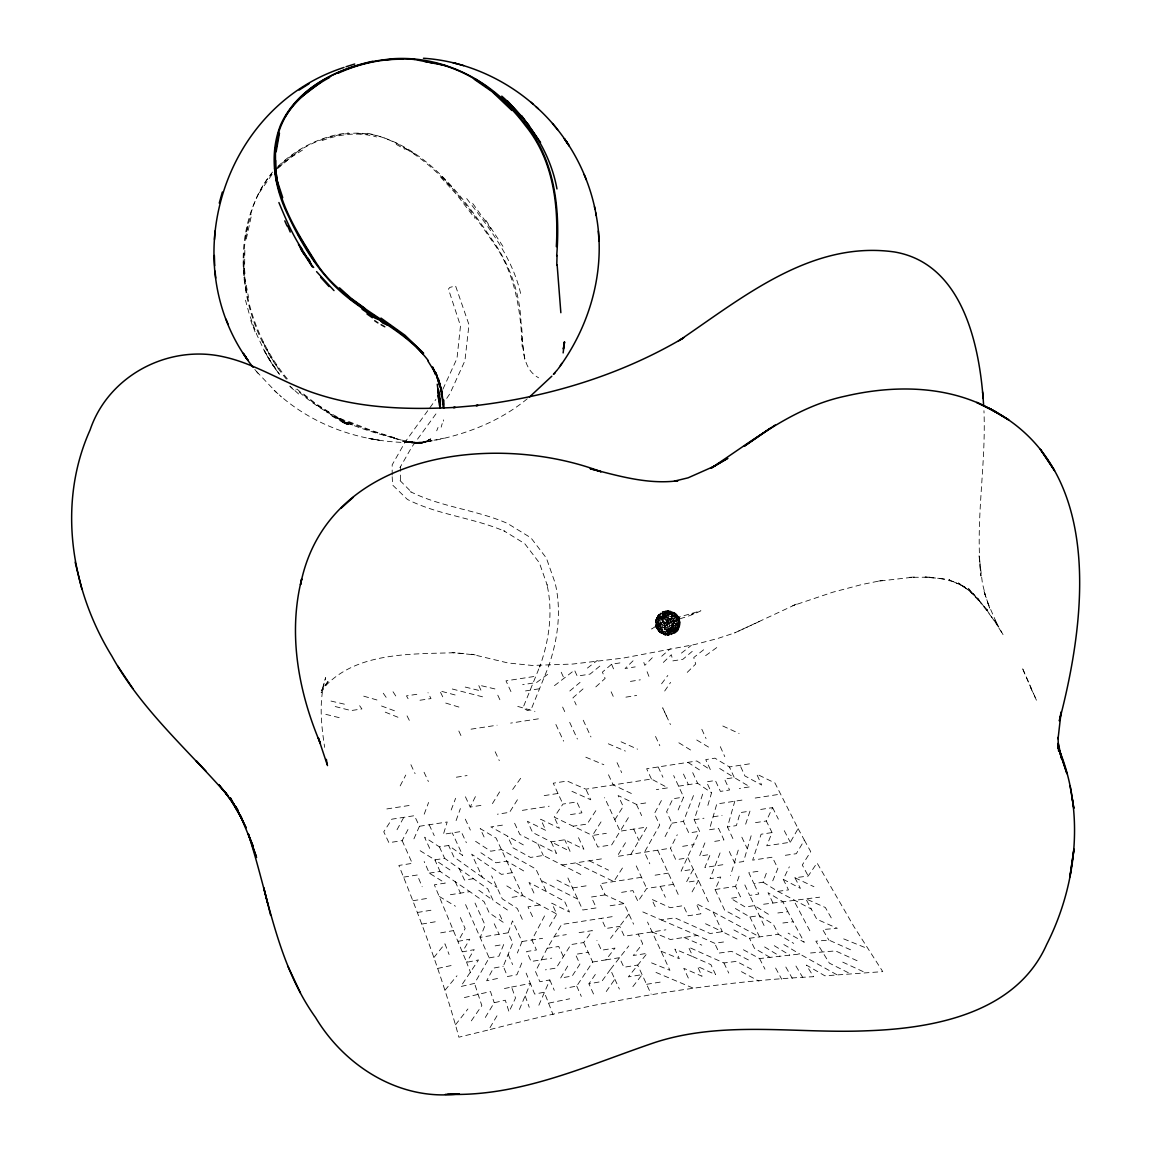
<?xml version="1.0" encoding="UTF-8"?>
<svg xmlns="http://www.w3.org/2000/svg" width="1152" height="1152" viewBox="0 0 1152 1152"><rect width="100%" height="100%" fill="white"/><g stroke="black" fill="none" stroke-linecap="round" stroke-linejoin="round"><path stroke-width="0.75" stroke-dasharray="5 3.75" d="M392.17 476.712L392.659 485.093L407.376 499.406C438.106 515.016 473.256 517.637 504.749 531.302L503.755 530.741L524.736 543.658L539.338 562.781L547.315 585.403L546.754 583.733C553.378 611.525 549.173 640.483 539.654 667.08L540.216 665.424L523.498 706.594L524.045 708.408L527.587 710.64L531.144 709.43L547.949 668.03C557.654 640.915 561.888 611.366 555.134 583.027L546.365 558.043L530.928 537.84L507.456 523.411C476.165 509.731 441.216 507.139 410.616 491.774L411.811 492.437L400.118 480.658L400.622 482.242L400.637 468.043M392.17 475.027L392.184 464.832L405.259 441.821L435.888 399.427M287.338 378.893C250.373 334.181 233.035 270.792 251.035 214.488M244.843 250.373L244.498 275.76L248.558 297.49M674.726 633.125C692.122 622.325 658.282 606.73 655.632 621.518C658.915 629.554 670.291 631.238 677.837 629.424C682.07 625.046 680.501 614.477 673.315 614.189C646.43 613.296 655.286 644.414 676.944 626.659C691.229 608.818 644.774 603.821 666.734 624.658C685.138 647.741 667.757 615.067 660.456 613.051M655.632 621.518L656.784 617.386M660.096 632.664C668.578 636.725 681.509 623.146 676.886 614.65C668.808 607.262 655.56 621.403 657.821 630.173L660.096 632.664C690.235 639.907 682.301 603.72 656.222 619.056L655.632 625.392L658.627 631.382L665.741 635.213L673.344 634.032L662.256 612.029L664.042 611.237L669.125 623.448L671.486 634.81L669.427 631.051L665.078 618.106L664.042 611.237M243.562 268.171L244.051 259.978M246.312 238.997L251.669 214.387M245.39 238.651L247.651 226.541M732.874 838.57L727.474 826.978L734.803 801.202M714.715 841.363L723.946 839.938L718.546 828.346L709.344 829.771L716.774 803.995L744.552 799.69M738.259 850.104L730.555 875.491M441.187 427.147L442.195 423.605M751.147 835.762L743.587 861.509L734.602 862.891L729.302 851.486M707.875 805.363L711.562 792.778L706.493 781.862L715.378 780.494L720.432 791.41L729.576 789.984L724.522 779.083L734.27 777.571L749.909 786.845L739.31 788.486M702.677 794.16L694.166 819.734L699.523 831.298L681.106 871.157L693.302 869.27L686.29 882.346L698.501 880.459L691.33 893.203M250.675 214.344C254.851 199.627 261.403 185.299 271.656 173.779M745.646 824.17L749.981 811.109L740.174 812.621L736.402 825.595L727.474 826.978M768.427 914.27L754.488 905.587L745.2 906.998L730.642 898.344L740.462 896.818L735.595 886.363L739.8 874.066M656.323 618.379L659.52 614.002C667.253 616.277 674.194 623.477 676.8 631.066L676.008 632.03C668.275 629.755 661.334 622.57 658.714 614.981L660.802 612.922M720.072 852.912L710.021 878.674L720.749 877.018L715.061 889.531L724.651 910.166L740.059 918.475M456.091 820.598L460.382 808.574M757.944 871.33L748.814 872.698L753.898 883.57L763.085 882.216L767.506 869.918M693.475 795.571L683.438 821.39L688.795 832.954L699.523 831.298M521.77 963.014L516.902 974.765L507.485 976.522L503.294 966.254L512.784 942.97L508.104 932.789L512.496 920.88L522.058 941.515L517.334 953.006M424.21 814.176L428.587 802.469M451.181 810L455.616 798.293M436.709 430.805L438.034 427.45M760.68 809.453L772.589 807.61L766.31 820.987L772.056 832.565L766.742 845.784L790.286 842.256L798.106 828.619L774.936 782.971L756.677 774.101L761.688 785.03L744.883 775.93L740.088 765.302M704.909 842.89L699.538 856.094L710.266 854.424L704.837 867.499L725.371 864.317M538.862 1005.221L549.821 979.949L539.856 981.72L535.493 971.51L547.186 948.283L561.614 924.494L614.995 916.229M772.747 880.819L777.859 868.421L772.344 857.203L752.659 860.141L761.112 834.235L772.056 832.565M519.408 1009.469L530.395 983.434L526.118 973.123M678.139 809.971L683.654 797.098L673.675 775.584M413.928 838.829L419.443 826.272L414.432 815.688L391.91 819.173L383.76 831.802L388.901 842.688L402.149 840.643L408.816 827.914M657.547 629.842L656.035 626.803C654.278 616.637 667.987 609.149 676.224 614.563C678.211 622.627 671.674 632.434 664.013 634.709C647.856 624.83 680.414 608.328 679.291 626.99L675.216 629.467L670.968 629.928C665.438 627.134 658.454 623.232 657.346 616.608L657.706 615.787C665.366 614.29 677.563 619.157 679.205 627.653L677.808 630.245C670.176 631.829 659.592 627.062 656.294 619.56C659.506 612.806 668.909 609.264 675.432 613.382L677.707 615.859M656.222 619.056C651.802 632.03 675.994 634.018 680.04 623.952C678.269 608.141 650.549 619.704 659.794 632.275C667.829 634.363 678.571 627.35 679.219 618.898C672.941 608.904 654.71 616.738 656.885 628.085L663.912 630.864L670.968 629.928C686.376 602.021 656.15 610.574 659.304 631.483C667.541 636.883 681.25 629.41 679.493 619.229L677.981 616.205M442.93 389.146L456.984 358.459L460.498 325.872L448.43 289.051L449.899 287.395L455.573 285.912L468.979 324.677L464.933 360.72L449.885 393.739L445.968 399.456M400.637 466.258L399.989 467.626L411.797 447.034L438.149 410.875M763.085 882.216L777.816 891.346L788.486 889.906L783.259 879.35L789.35 866.794M480.917 805.406L470.203 807.062L476.15 795.125M708.394 901.786L688.018 857.866L675.806 859.752L670.45 848.218L677.275 834.739M665.078 836.626L671.918 823.176L666.605 811.757L672.926 798.754L683.654 797.098M400.176 785.88L405.749 775.08M465.581 904.594L489.182 957.902L474.509 983.419L460.728 986.544L478.512 959.947L466.603 962.323L434.347 884.808L445.262 883.094L429.278 873.13L424.181 861.509M661.406 800.539L654.408 813.643L659.707 825.062L644.443 852.235L649.8 863.784M397.022 829.742L403.776 817.33M544.565 915.912L531.878 939.989L536.458 949.982L526.622 951.523L531.101 961.488L551.707 958.162M658.454 615.254C650.347 635.472 688.003 620.15 668.736 611.035C663.005 615.974 655.834 629.496 664.013 634.709M677.059 630.792C684.792 608.746 645.538 628.733 668.376 635.17C672.984 628.488 673.142 617.674 668.693 610.877L665.496 610.992C664.171 617.587 663.494 634.205 671.674 634.666M630.878 854.338L646.934 827.05L620.136 831.182L611.698 844.877L597.787 847.037L592.43 835.474L554.213 817.114L562.939 804.082L576.85 801.922L581.918 812.837L568.008 814.982M402.149 840.643L412.272 863.352L398.866 865.44C421.474 921.715 442.973 978.624 458.885 1037.189L488.664 1029.917L497.779 1014.466M567.72 966.125L560.635 978.048L572.198 976.018L579.931 964.109L575.438 954.36L588.211 952.33L592.69 962.021L576.72 986.083L565.128 988.258M549.418 926.381L556.762 914.026L551.722 903.154L569.534 912.053L564.494 901.181L529.042 882.461L534.326 893.866M798.106 828.619L804.384 840.168L796.306 853.704L783.619 855.547M485.323 1017.446L494.194 1002.73L505.31 1000.21L509.026 1011.83L515.534 997.992L511.56 987.062L501.48 989.15M579.096 932.659L592.33 930.6L583.69 942.566L570.917 944.568L556.171 968.054L545.4 969.854M492.437 803.621L499.882 791.453M628.402 817.661L620.136 831.182L604.57 797.63M625.493 842.746L617.083 856.469L670.45 848.218M259.171 192.917L272.246 174.226M517.421 799.762L509.573 812.333L497.362 814.219M614.837 819.763L623.203 806.443L618.134 795.542L636.422 804.398L649.195 802.426M601.027 821.894L592.43 835.474L606.341 833.328M622.44 868.018L613.814 881.568L575.453 862.906M595.829 810.677L587.117 824.054L573.206 826.2M673.517 884.318L646.718 888.466L637.963 901.469L632.923 890.597L619.013 892.757M783.259 879.35L800.41 888.379L794.952 877.766L808.2 876.01L817.056 862.949L854.136 926.942L882.763 971.626L824.904 975.816L806.342 965.074L813.557 976.694C703.555 982.267 595.094 1002.154 488.664 1029.917M593.525 993.989L588.931 983.837L597.168 971.726M664.69 691.027L670.608 682.387M471.326 1020.859L481.838 1005.624L474.509 983.419M606.254 991.526L614.837 979.214L610.358 969.509L628.776 945.936M512.654 789.48L521.266 777.485M610.358 969.509L601.675 981.533L588.931 983.837M661.579 683.813L667.829 675.461M628.906 914.083L610.488 938.39M632.866 986.645L642.096 974.621L628.344 976.896L647.122 953.338L633.226 955.512L642.686 943.776L638.194 934.085L624.283 936.245L619.69 926.366L605.894 928.498L601.2 918.36M592.69 962.021L605.894 959.875L614.995 948.096L601.43 950.227L596.923 940.507M455.486 1024.79L467.899 1008.979M433.829 957.586L444.946 943.79L449.093 954.504M444.989 990.245L456.984 975.773M657.346 616.608L659.52 614.002M676.008 632.03L678.182 629.438C677.059 622.814 670.09 618.912 664.56 616.118L660.226 617.342L656.035 620.726C658.31 637.402 686.693 620.165 671.501 611.338M272.52 172.08C224.87 232.301 239.27 323.064 286.546 379.296M408.514 442.483L412.718 442.728L401.026 441.202C409.608 442.368 420.048 445.752 427.838 440.28M652.277 657.749L644.789 665.366L642.802 659.261M418.838 443.131C423.72 443.419 440.165 434.074 423.662 442.397L425.045 441.518L421.978 442.382M687.24 672.379L695.722 663.984L693.72 657.562L703.987 649.498M633.038 660.816L625.075 668.52L635.213 666.893M663.35 662.414L671.357 654.71L672.854 660.888L682.891 659.29L692.237 651.37M275.818 169.128C297.418 147.6 327.154 133.013 357.998 133.142A91.814 86.299 -74.6 0 1 387.202 139.118L396.907 143.453L414.878 153.994M277.891 166.45C296.957 148.147 322.013 135.648 348.422 132.883M278.251 167.328L297.446 152.179M277.416 168.725L290.102 157.91L305.539 148.162M595.814 686.894L605.146 678.398L602.395 672.134L611.611 664.243L622.728 662.458M583.027 688.91L572.933 697.824L576.202 704.952M661.709 656.237L670.349 648.734M658.714 614.981L664.373 611.554L668.693 610.877M676.8 631.066L668.981 635.011M569.794 690.998L580.061 682.387M599.818 666.115L590.069 674.093L577.224 676.123L574.517 670.147L553.234 686.606M681.437 653.098L691.33 645.379M527.256 398.794C498.571 422.467 462.859 435.686 426.542 441.864C435.744 439.171 417.038 445.046 416.131 443.246L423.533 442.584L415.109 443.074L422.64 442.901L414.504 442.872L393.422 438.25M587.419 668.088L597.398 660.355M662.947 621.475L651.672 628.992C667.253 620.784 685.166 618.998 700.906 610.762L662.227 621.994M547.632 674.381L536.573 682.517L522.662 684.677M705.614 655.661L716.947 647.424M662.17 612L672.97 633.557C690.264 612.058 644.875 630.533 671.717 634.075M672.97 633.557L675.072 632.995M427.435 440.698L430.315 439.114L421.762 442.742M463.939 653.602L452.117 652.579L475.128 654.898L471.643 654.25L507.96 662.962L532.051 665.438L572.645 664.056L623.088 658.109L695.002 644.458L717.552 638.539L734.515 632.966L797.386 603.72L792.85 605.664L833.026 592.142L861.984 584.496L882.533 580.334L877.55 581.285L914.688 577.022L909.504 577.339L930.485 577.181L925.142 577.123L945.331 578.923L925.142 577.123M759.139 621.59L734.515 632.966M665.496 610.992C671.126 615.715 671.789 627.682 670.032 635.054L664.762 634.954C659.419 628.157 663.077 617.472 667.138 610.862L670.766 611.093C675.878 617.803 673.416 631.397 665.741 635.213L664.762 634.954M428.112 440.698L424.757 442.138L425.952 441.778M322.085 140.587C339.379 134.078 358.603 131.702 376.56 136.944M668.376 635.17L666.101 634.45L664.373 629.87L664.56 616.118L670.622 613.296L675.72 613.771C684.979 626.342 657.245 637.906 655.488 622.08M691.531 614.218L693.979 613.498L689.4 614.851M424.786 441.778L418.666 443.002M464.371 997.574L490.493 991.541L494.194 1002.73M423.058 442.771L425.866 442.138M437.645 968.429L453.096 965.131M497.52 978.494L486.648 980.77L493.43 968.126L503.294 966.254M511.56 987.062L530.395 983.434L534.643 994.09L544.219 992.232L548.582 1003.162L569.693 998.798M440.669 438.826L443.678 438.221M433.944 440.222L437.026 439.603M668.736 611.035L670.766 611.093M489.182 957.902L498.974 956.117L503.726 944.438L494.51 945.994M440.669 932.861L453.643 930.557M421.69 924.106L436.219 921.614M417.37 912.485L431.654 910.123M508.104 932.789L480.254 937.368L485.107 925.214L475.027 903.082M412.934 900.72L426.946 898.459M605.894 959.875L619.445 957.701L623.88 967.277L637.646 965.045L651.154 994.162M646.589 984.298L660.456 982.066M630.432 681.408L640.354 679.824M625.925 697.147L636.653 695.448M450.389 894.715L469.8 891.648L484.056 901.656L489.226 912.859L503.251 922.32L498.211 911.448M403.675 877.118L417.254 875.002L422.15 886.738M429.278 873.13L440.078 871.445L469.8 891.648M547.186 948.283L558.72 946.483L563.242 956.318M533.822 676.541L506.002 680.846L511.618 693.072M525.528 690.926L539.438 688.766M538.373 718.834L510.653 723.11M456.35 777.211L467.078 775.555M386.856 808.934L409.55 805.421M544.219 795.614L558.014 793.469L562.939 804.082M558.014 793.469L553.248 783.202L567.158 781.042L585.85 789.163L651.427 779.026L667.858 787.838L656.338 789.624M651.427 779.026L646.646 768.744L696.83 760.982L710.467 769.882L705.744 759.6L714.946 758.174L729.432 766.958L751.954 763.474M419.443 826.272L447.206 821.981L443.405 834.264L461.16 831.514L466.358 842.731M522.346 810.36L549.144 806.213M678.586 786.182L697.608 783.245L711.562 792.778M502.43 825.134L490.91 826.92L525.139 845.885M429.682 848.405L424.526 837.187L439.43 846.893L448.603 845.482L462.758 855.533L452.275 832.896M755.194 798.048L780.307 794.16M507.456 910.008L493.042 900.259L487.742 888.854L444.672 858.341L434.88 859.853L419.054 850.046M578.52 837.634L583.877 849.182L564.71 839.765L551.146 841.867L532.613 832.478L527.4 821.261L545.846 830.434L540.634 819.216L559.411 828.331L554.213 817.114M671.918 823.176L683.438 821.39M694.166 819.734L703.973 818.222M713.189 816.797L722.088 815.414M580.81 874.454L543.283 855.461L530.51 857.434L512.942 847.771L507.629 836.352M473.472 878.688L464.501 880.085L459.187 868.478M512.15 872.698L501.437 874.368L471.672 854.165L482.4 877.306L496.973 887.429M561.888 865.008L603.173 858.629M682.661 846.331L694.181 844.546M512.078 897.307L522.806 895.651L556.762 914.026M586.109 885.859L572.544 887.962L554.011 878.602M641.534 877.291L599.904 883.728L605.088 894.902L624.053 903.614L633.614 924.206M655.099 875.189L668.333 873.144M539.51 905.054L527.99 906.826L533.045 917.698M605.088 894.902L591.293 897.034L596.333 907.906L582.768 910.008L567.245 876.557M610.142 905.774L624.053 903.614M715.061 889.531L735.595 886.363M522.058 941.515L542.606 938.318M554.126 936.533L566.323 934.632M642.816 911.923L661.32 919.93L674.899 917.827L710.093 933.523L722.347 931.694L738.634 939.83M638.194 934.085L665.914 929.808M471.053 729.173L497.074 725.198M755.51 822.643L766.31 820.987M652.104 931.939L670.406 939.514L697.277 935.453L714.658 943.272L726.97 941.486M416.822 694.31L406.469 695.866L409.795 701.77M419.976 700.243L430.992 698.587L427.982 692.64M744.854 884.938L749.722 895.406L758.794 894.038L753.898 883.57M735.379 908.51L749.909 916.978L759.24 915.595L773.338 924.25L778.45 934.301L793.728 943.402M763.603 904.234L819.634 897.178M733.939 929.966L749.52 938.275L778.45 934.301M420.221 443.059L426.283 441.994L412.171 442.253L420.048 443.174M777.83 912.974L787.853 911.693L804.269 942.307L788.126 933.106M688.32 978.062L683.784 968.314L702.086 976.277L697.493 966.427L715.594 974.606L710.914 964.642L692.971 956.722L688.493 947.088L723.931 962.957L736.459 961.373L753.552 970.358M782.87 922.997L793.037 921.773M743.429 949.766L759.571 958.565L799.762 954.029L837.173 974.909M407.75 441.763L423.259 442.627L414.504 442.872L407.117 441.374L421.862 443.002M850.522 949.781L828.878 940.075L815.861 941.198L829.397 963.158L850.68 973.915M810.533 952.992L835.546 950.904L857.851 961.07M419.242 443.203L419.976 443.174L417.038 443.261L420.912 443.088M453.974 652.752C408.672 654.178 352.526 652.046 321.293 690.696L328.939 679.997L321.178 692.77L325.656 677.592C318.643 700.344 321.12 724.248 324.662 747.36M409.738 442.555C362.506 442.368 314.942 426.384 279.302 394.949M420.12 442.915L416.39 442.685L417.37 443.059M357.955 133.531L367.488 134.309M412.171 442.253L416.707 442.858M367.488 133.272C427.147 145.411 464.616 198.878 496.584 246.269C511.07 268.963 519.955 295.157 520.992 322.157C524.002 340.301 519.336 367.229 538.589 377.784M330.998 701.064L347.011 704.779M939.888 578.462L953.28 581.602L949.032 579.787L964.829 586.843L949.032 579.787M494.928 688.939L478.541 685.037L481.32 691.013L465.206 687.053M325.829 714.355L342.734 718.531M452.275 688.997L484.2 697.248M335.218 706.536L351.029 710.582L361.901 708.941L357.854 703.152M400.968 439.963C375.523 433.109 349.402 426.197 326.736 412.43M455.112 694.973L439.819 690.869L442.742 696.83M394.69 437.774L372.24 430.762L345.946 420.437M394.402 438.005C359.208 428.27 323.755 414.619 296.971 388.944M517.752 706.406L534.946 711.389M363.73 696.168L377.669 700.186M445.738 703.066L461.117 707.731M332.021 416.146L341.467 421.603L353.837 425.347L336.571 417.067L348.307 423.878L340.099 420.12L346.176 423.749L350.136 425.131L344.016 422.41M381.542 706.003L394.445 710.77M346.176 423.749L341.467 421.603M385.258 712.152L397.958 717.25M843.71 938.894L867.658 948.6M651.542 962.87L669.917 970.315L647.525 922.061M346.982 424.397L340.272 421.344M661.046 951.206L679.32 958.694L674.87 949.118L692.971 956.722M655.978 972.418L692.942 988.013M585.806 757.195L603.835 764.712M608.314 743.789L625.378 751.075M661.32 919.93L697.277 935.453M684.014 937.454L701.784 945.144M621.086 741.802L637.574 749.174M571.939 791.323L590.76 799.776L585.85 789.163M722.822 726.005L739.094 733.45M842.774 962.15L865.771 972.835M333.965 416.635L344.592 421.646C327.168 412.862 310.248 402.624 296.035 389.146M631.368 793.483L613.21 784.93L608.443 774.662M794.952 877.766L813.946 886.709M705.528 923.746L722.347 931.694L713.117 911.938L696.197 903.672L700.906 913.824L688.133 915.797L683.41 905.645L670.19 907.69L651.758 899.323L656.611 909.792M589.262 860.774L608.53 870.163M577.728 899.136L541.238 880.574M777.816 891.346L811.238 909.014L816.826 919.238L837.302 928.296L822.672 929.563L828.878 940.075M713.117 911.938L759.542 936.85L749.909 916.978M514.627 823.248L519.84 834.451L556.502 853.416L551.146 841.867L570.082 851.314L564.71 839.765M748.382 959.918L731.664 951.35L719.251 953.05L714.658 943.272M741.442 971.654L758.995 981.187M396.216 144.389L405.115 149.328M769.939 957.312L754.445 948.298L749.52 938.275M523.685 870.926L506.779 861.106L496.051 862.776L480.874 852.739M783.864 944.539L799.762 954.029M696.744 740.002L710.41 748.21M329.141 412.128L315.101 403.128L303.25 393.71M764.597 946.958L779.832 956.16M439.33 896.486L455.429 906.221M328.522 412.603L313.963 403.33M774.274 945.706L789.653 955.08M506.794 885.902L522.806 895.651L496.109 838.123L480.182 828.576L485.381 839.794M678.859 742.781L692.222 751.018M719.654 768.47L734.27 777.571L729.432 766.958M405.864 148.81C442.584 170.885 468.302 206.251 492.12 240.97C514.829 271.512 520.776 309.528 522.158 346.579M687.917 762.35L701.582 771.264M475.574 841.306L490.694 851.213L501.408 849.557L535.882 869.026L546.538 891.979M961.056 585.158L971.338 591.97L958.435 582.955L969.451 590.861L978.998 599.645L968.458 589.694L987.394 610.042L968.53 588.586L978.523 599.789M449.942 869.918L434.88 859.853L440.078 871.445M478.8 890.251L493.042 900.259M482.4 877.306L453.874 856.915L448.603 845.482M659.794 632.275L657.821 630.173M256.522 371.534L276.192 392.198M298.613 393.984L289.915 386.035M274.162 390.398L281.534 396.922M289.944 386.366L293.688 389.88M440.712 177.25L456.782 194.731L474.926 218.347M442.037 176.846L452.923 188.525M254.808 369.461L259.877 375.552M978.394 599.659L994.133 620.381L1003.262 635.04L994.738 619.646L997.43 624.96L988.056 603.461L984.053 591.278L985.579 596.074L982.411 583.315L979.085 555.854L980.971 576.058C974.995 520.992 986.227 465.883 983.952 410.717M466.704 198.59C489.11 227.635 512.698 257.904 520.848 294.466M275.918 369.634L277.877 372.11M472.709 203.472L493.07 231.797M275.371 368.698L267.379 356.184M383.27 693.23L387.144 698.76M485.784 220.162L504.274 248.4M278.381 368.482L270.965 357.235L261.547 339.278M987.163 610.546L986.746 609.926L998.323 626.832M273.859 366.782L265.046 352.31L265.507 353.189L256.738 334.541L249.35 314.352L245.491 300.197M393.034 691.762L396.648 697.334M268.027 357.566L279.403 374.256L271.21 362.765L262.901 348.163M795.946 966.038L802.8 977.53M264.514 350.986L266.702 354.701M785.822 967.018L792.302 978.379M831.226 917.87L825.365 907.531L805.795 898.762L811.238 909.014M804.384 840.168L810.72 851.63L802.296 864.979L808.2 876.01M809.856 930.758L793.656 900.216M775.613 968.04L781.718 979.258M784.282 830.707L790.286 842.256M759.571 958.565L764.971 969.149M407.059 715.882L410.486 722.693M772.589 807.61L778.363 819.144M787.853 911.693L782.813 901.598L768.038 892.699L772.92 902.923M764.064 925.531L749.722 895.406M723.931 962.957L728.755 973.08M741.845 837.187L747.274 848.722M424.066 772.243L428.386 781.531M410.918 764.712L415.08 773.64M429.178 824.774L434.261 835.675M692.698 772.646L697.608 783.245M683.482 774.058L688.406 784.67M655.531 736.459L659.822 745.733M658.181 766.958L662.947 777.24M617.054 762.653L621.677 772.603M636.422 804.398L641.635 815.616M657.677 850.19L678.557 895.19M633.701 829.094L639.072 840.643M660.283 886.363L665.338 897.235M636.235 865.886L646.718 888.466M537.912 843.912L543.283 855.461M465.422 796.781L470.203 807.062M522.317 919.354L517.277 908.496L502.272 898.834L491.616 875.88M465.307 819.173L470.362 830.088M666.475 716.011L662.688 707.803L670.435 724.579M583.243 720.23L590.962 736.934M569.678 722.333L577.397 739.037M555.883 724.478L563.602 741.168M614.837 979.214L619.387 989.064M495.173 751.738L499.291 760.651M583.69 942.566L588.211 952.33M458.842 731.03L462.456 738.864M1030.694 687.73L1036.584 700.531L1022.083 667.426L1033.502 693.85M562.637 707.083L566.078 714.542M497.794 695.189L500.803 701.712M494.237 923.746L499.061 934.229M439.43 846.893L444.672 858.341M611.136 691.805L614.405 698.962M561.226 672.25L563.947 678.226M701.827 729.274L706.046 738.562M455.213 881.539L460.44 893.131M720.302 746.669L724.781 756.648M576.72 986.083L581.314 996.422M508.248 954.518L512.626 964.584M460.368 917.539L465.149 928.555L458.122 941.328L469.771 939.211L462.442 951.883L474.221 949.637L466.603 962.323L470.621 972.792M549.821 979.949L554.27 990.317M611.611 664.243L614.102 670.262M647.093 671.717L649.699 678.341M548.582 1003.162L553.018 1014.638M253.31 327.125L255.586 333.302M525.197 995.99L529.243 1007.294M250.718 320.414L252.792 326.304M988.056 603.461L989.582 608.083L984.053 591.278M443.29 419.846L443.549 421.114M524.65 359.15L521.827 338.688M246.125 290.851L243.821 275.976L243.245 259.661M244.541 268.762L245.102 275.731M656.323 625.536L656.294 627.149C662.573 637.142 680.803 629.309 678.643 617.962C671.414 611.741 658.397 616.248 656.323 625.536M658.584 617.184C657.49 625.306 670.608 624.154 671.616 617.371C672.696 609.25 659.578 610.402 658.584 617.184M660.312 616.579C668.405 632.102 674.093 601.531 660.312 616.579M662.328 616.219C666.202 623.117 668.448 609.365 662.328 616.219M666.23 629.338C674.338 644.861 680.011 614.29 666.23 629.338M668.621 629.77C672.48 636.653 674.741 622.915 668.621 629.77M431.899 440.611L428.803 441.259L431.899 440.611M375.984 439.675L367.963 438.293L379.138 440.222L375.984 439.675"/><path stroke-width="1.5" d="M443.131 406.858L441.432 389.635L435.859 373.018L440.035 384.624L442.224 395.035M556.344 246.686C558.677 204.538 553.104 159.782 525.643 125.942C503.338 96.062 472.147 71.338 435.182 63.13M556.675 255.874C560.477 208.555 554.832 157.32 522.259 120.269C492.005 80.741 443.318 55.411 392.99 58.738M423.259 353.678C391.248 318.355 341.294 303.322 315.36 261.547C296.222 231.134 274.738 197.654 275.616 160.459M556.718 246.211L556.805 236.462M440.424 407.808L437.242 384.221M437.976 395.611L438.941 400.867L437.731 389.146M439.819 407.693L439.171 397.037L440.28 408.024M563.141 352.915L564.494 341.899L563.357 349.085L564.149 343.498M344.016 67.45C220.896 106.992 173.563 267.451 253.094 367.301M443.923 408.01L443.794 400.09M214.502 239.501L214.92 231.091M1058.069 738.72L1061.122 711.979L1059.35 720.878C1086.653 616.651 1104.494 467.28 989.395 408.413C945.446 385.186 892.944 385.099 845.51 396.115C794.318 406.843 753.379 440.323 710.798 468.288L727.661 458.366L710.798 468.288M564.048 346.55L564.494 341.899M439.603 405.893L439.056 400.046M276.134 151.848L279.461 133.157M275.026 152.035L276.278 142.877M435.859 373.018L441.259 389.808L439.934 385.387M278.712 133.574L275.443 152.021L275.573 174.614M219.254 203.112L222.336 192.067M278.28 133.646C291.456 88.949 340.229 66.197 383.098 59.818M557.352 369.85L553.406 374.314M558.043 369C590.947 324.749 606.802 267.163 595.67 212.659M560.318 365.587L561.816 363.37M285.178 116.928C295.718 99.648 312.206 86.962 329.76 77.371M714.6 466.07L688.075 477.835L674.41 481.133L677.938 480.758C648.144 484.733 618.782 475.978 590.198 468.706L601.157 471.758C494.597 431.323 326.477 452.045 300.528 584.712L301.694 578.909C287.813 633.989 298.512 691.934 320.371 743.472L318.355 738.029L327.499 765.59M553.622 374.256L555.307 372.614M551.822 376.186L529.459 397.037M353.405 497.174L341.194 508.118M300.586 97.603L321.566 81.691M769.91 428.4L744.293 446.213L775.181 425.03M679.867 340.027C743.688 296.77 811.742 240.278 894.427 251.957C963.403 263.65 980.078 346.896 983.621 405.49M299.102 90.086L309.053 83.765M678.442 340.949L683.698 337.781C620.51 375.192 548.683 396.864 475.992 405.562L478.109 405.389L453.442 407.534L455.27 407.39C408.758 409.882 361.008 408.571 316.426 393.811C284.76 383.674 256.752 364.162 224.107 356.933C168.595 344.03 108.418 375.451 90.086 429.984C57.154 503.093 70.718 589.306 111.902 656.194C141.422 709.805 188.194 750.024 227.822 795.629L218.837 784.685L227.822 795.629M337.91 73.31C358.301 64.022 380.678 58.766 403.142 59.27M346.061 66.744L354.73 64.022M372.931 61.243C336.038 69.12 296.856 88.733 280.699 124.733C268.632 154.958 274.392 188.525 288.763 216.792C301.118 242.986 316.224 268.488 337.392 288.576C365.429 315.403 404.222 329.054 428.17 360.475M383.098 60.034L393.221 59.126M445.306 1094.4L459.374 1093.824C400.651 1101.586 345.038 1066.752 315.518 1017.432C276.682 963.144 268.459 895.622 248.184 833.717L252.864 845.683M447.682 1094.314C520.661 1096.891 587.621 1065.24 655.056 1042.43C723.686 1020.168 796.262 1033.862 866.794 1030.781C934.142 1028.52 1016.338 1012.997 1046.664 944.496C1077.25 884.261 1084.968 810.576 1058.184 747.49L1066.954 773.683L1057.91 745.776M423.475 58.262C463.738 60.854 502.675 77.76 533.074 104.112M414.461 59.458L445.162 65.491M424.627 61.373L434.52 63.374M463.666 65.635L453.01 62.669L455.918 63.49M369.086 313.978L379.454 319.752L382.795 323.107L388.08 325.253L371.808 314.078L379.454 319.752L374.99 318.125L362.059 309.182M381.11 324.706L384.811 326.794M474.235 79.286L492.062 91.627L511.848 110.448M475.488 79.07L487.598 87.163M380.981 318.082L404.928 335.203L423.634 353.232M374.688 320.746L377.914 322.891M364.694 308.189L351 298.195L339.48 287.827M364.003 308.894L349.762 298.699M366.984 313.963L372.37 317.736M536.184 106.862C567.634 135.043 589.061 174.01 596.261 215.597M530.842 102.139L538.214 108.662M501.768 96.134C529.099 120.341 550.397 152.626 556.963 188.942M507.73 101.16L529.358 125.741M333.994 290.578L316.555 271.613M329.054 286.56L320.645 277.301M205.934 771.077L196.142 760.723L198.346 763.085M417.053 347.472L422.899 353.837M557.568 129.6L552.514 123.509M311.702 265.075L313.69 267.466M521.582 115.589L540.547 142.402M278.899 202.55C285.696 218.808 292.666 235.339 302.544 249.955M312.149 266.213L300.226 246.643M312.408 266.962L300.499 248.688M237.931 810L225.547 792.893L236.837 808.502M314.87 261.893L297.662 233.77M311.227 263.923L303.178 251.582M427.666 360.619L436.219 374.314L439.632 385.906M117.619 665.885L132.811 688.478M307.714 257.818L310.234 261.677M231.581 801.274L241.79 818.698L235.498 806.342L246.11 827.842L240.149 815.126L252.806 845.539M303.869 253.973L298.44 244.267M236.966 809.856L230.314 797.818L241.79 818.698M436.219 374.314L432.576 366.998L435.254 374.357M439.661 398.534L440.266 399.787L439.171 394.243M287.957 966.37L300.427 992.837M284.789 220.867L287.093 226.051M287.827 226.267L290.232 232.042M586.339 179.856L584.179 174.542M226.051 319.205L228.197 324.518M282.73 197.64L277.114 180.446L275.544 167.976M251.669 843.61L256.046 855.936M248.184 833.717L256.594 857.477M279.72 192.658L276.394 180.792L274.594 168.048M440.035 384.624L438.278 378.706L438.394 379.454M1058.342 747.389L1061.726 758.981L1058.256 743.198L1058.702 751.219L1057.997 737.424M440.467 404.424L439.157 398.621M438.365 389.405L439.819 394.934M75.154 562.176L81.922 589.349M267.538 903.024L263.75 887.774L270.562 915.019M594.461 206.626L594.994 209.261M441.432 389.635L443.448 404.381M1072.224 798.638L1073.837 808.315L1070.064 785.693M440.971 390.24L441.792 395.28M326.362 759.355L327.096 764.15M439.762 404.64L440.179 407.88M560.851 312.71L557.136 264.802M215.078 271.152L215.726 278.064M982.584 391.896L983.174 398.534M598.997 241.286L598.334 231.005M214.358 255.485L214.704 265.694M557.05 255.37L556.762 265.291M383.098 59.875A91.814 59.99 -7.9 0 1 414.446 59.501M1073.952 849.298L1069.92 876.73L1073.952 849.298M984.154 406.066L976.766 402.422L996.638 412.33L984.154 406.066M1001.664 415.598L989.395 408.413L1008.72 419.875L1001.664 415.598M567.677 143.582L564.408 138.744L567.677 143.582M246.154 357.624L244.699 355.478L247.968 360.317L246.154 357.624M1047.715 460.296L1040.357 449.309L1054.512 470.563L1047.715 460.296M569.131 145.8L566.107 141.221L569.131 145.8M244.598 355.291L243.259 353.261L246.269 357.84L244.598 355.291"/></g></svg>
